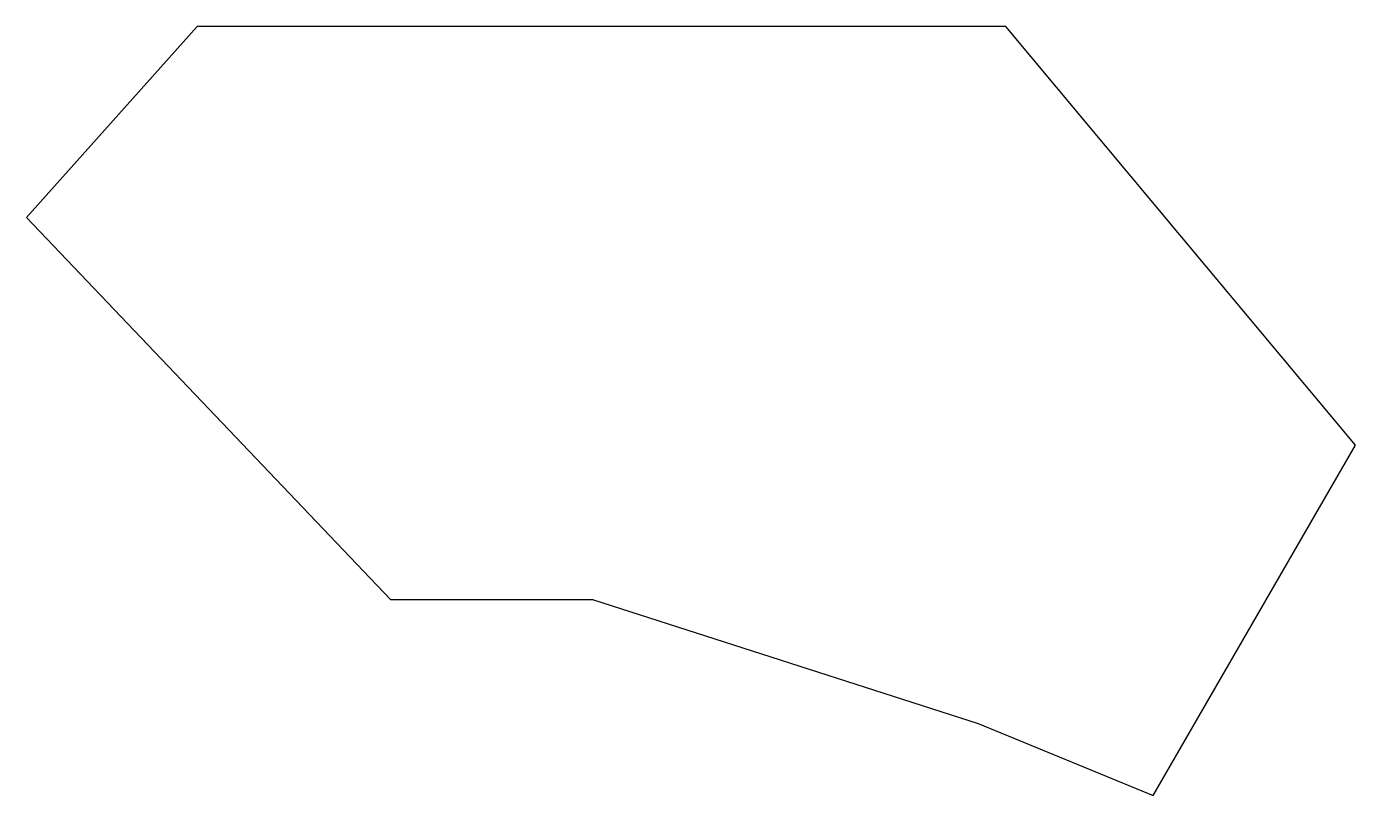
# Model space of a CAD drawing. Header units: millimetres. Extents: x 73.4 to 132.6, y -34.2 to 0.
import ezdxf

# ---------------------------------------------------------------- set-up
doc = ezdxf.new("R2010")
doc.units = ezdxf.units.MM

msp = doc.modelspace()

# ---------------------------------------------------------------- linework, layer by layer
for p, q in [((81, 0), (73.4, -8.5)), ((117, 0), (81, 0)), ((132.558, -18.623), (117, 0)), ((73.4, -8.5), (89.6, -25.5)), ((123.558, -34.212), (132.558, -18.623)), ((89.6, -25.5), (98.6, -25.5)), ((98.6, -25.5), (115.758, -31.013)), ((115.758, -31.013), (123.558, -34.212))]:
    msp.add_line(p, q)

doc.saveas('drawing.dxf')
